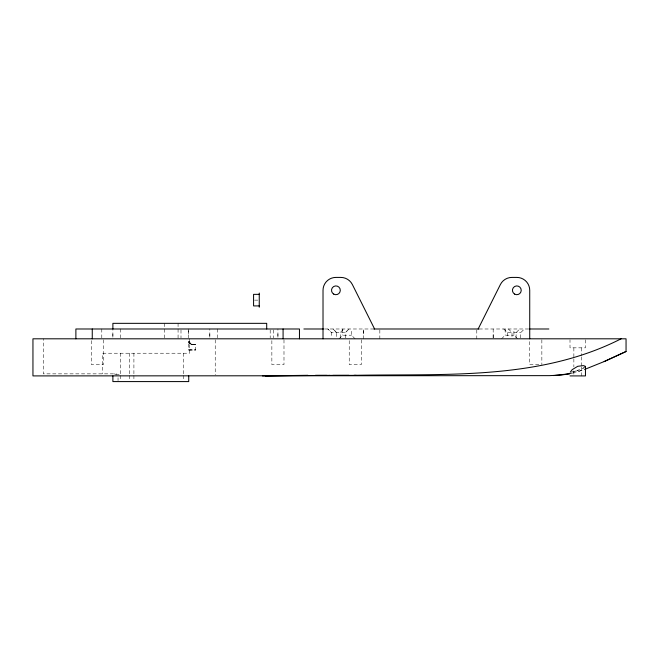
<?xml version="1.0" encoding="UTF-8"?>
<svg xmlns="http://www.w3.org/2000/svg" width="659" height="659" viewBox="0 0 659 659"><rect width="100%" height="100%" fill="white"/><g stroke="black" fill="none" stroke-linecap="round" stroke-linejoin="round"><path stroke-width="0.49" stroke-dasharray="3.29 2.47" d="M112.887 333.899L112.887 337.828L112.887 328.989M188.729 333.899L188.729 329.97M209.826 333.899L209.826 337.828L209.826 328.989M277.925 333.899L277.925 337.828L277.925 328.989M340.242 337.927L340.242 332.597L343.85 328.989L342.046 330.793M345.39 337.927L345.398 332.597L347.194 330.793M355.077 338.808L351.469 335.2L351.469 328.989M363.463 333.899L363.463 328.989L363.463 338.808M493.171 337.828L493.171 333.899M517.537 338.808L513.921 335.2L513.929 328.989M516.104 337.927L516.112 332.597L519.704 328.989M520.75 337.927L520.75 332.597L524.358 328.989M348.998 328.989L345.398 332.597L331.485 332.597L327.894 328.989L331.485 332.597L331.493 337.927M339.097 338.808L342.705 335.2L351.461 335.2M501.548 338.808L505.165 335.2L513.913 335.2M583.248 368.142L584.096 367.673L583.264 368.134A8.814 1.475 -18.5 0 1 579.846 369.641L571.353 372.104L575.851 370.992M577.193 370.58L578.536 370.119M578.182 371.561L582.877 370.061L569.557 373.752M570.414 373.546L573.783 372.772M254.522 300.133L258.303 300.133M324.475 328.989L373.579 328.989M479.167 328.989L529.301 328.989M503.748 328.989L507.348 332.597L520.758 332.597M195.649 344.385C193.309 344.682 188.705 345.094 188.515 341.609M188.499 349.863L195.649 349.863M189.487 349.995L195.649 349.978L195.649 344.311C193.301 344.533 188.688 344.962 188.499 341.477L188.515 350.02L195.649 350.02M538.823 364.6L529.737 364.6L529.737 339.805M191.596 344.212L192.329 344.451A2.834 2.834 0 0 1 189.487 341.617M114.18 373.851L116.915 374.987M191.596 344.352L189.866 342.894M119.155 374.806L115.795 373.851L43.263 373.851L43.263 338.808M190.904 344.072L189.586 342.21M333.042 328.989L336.642 332.597L336.642 337.927M508.402 328.989L511.994 332.597L512.002 337.927M334.846 330.793L336.642 332.597M189.586 342.342L189.487 341.477A2.834 2.834 0 0 0 192.329 344.311M507.348 332.597L507.356 337.927M505.165 328.989L505.165 335.2M342.705 328.989L342.705 335.2M585.472 339.813L585.472 347.837L570.002 347.837L570.002 339.813M581.6 347.837L581.6 355.86M581.6 356.865L581.6 365.885M581.6 366.89L581.6 375.91M573.865 347.837L573.865 357.862M573.865 358.867L573.865 366.89M573.865 370.902L573.865 375.91M541.855 339.805L541.855 364.6M493.171 328.989L493.171 338.808M476.795 329.97L476.795 338.808M379.839 329.97L379.839 338.808M361.346 339.805L361.346 364.6L349.229 364.6L349.229 339.805M283.988 339.805L283.988 364.6L271.862 364.6L271.862 339.805M273.559 329.97L273.559 337.828M270.19 329.97L270.19 337.828M217.561 328.989L217.561 337.828M215.229 339.813L215.229 374.913M189.487 338.808L189.487 353.224L102.59 353.224L102.59 373.851M188.729 328.989L188.729 337.828M183.573 353.224L183.573 374.493M183.573 375.506L183.573 380.572M180.994 329.97L180.994 337.828M178.07 323.338L178.07 338.808M164.528 323.338L164.528 337.845M133.909 353.224L133.909 374.493M133.909 375.506L133.909 380.572M129.403 353.224L129.403 374.493M129.403 375.506L129.403 380.572M120.638 353.224L120.638 374.493M120.638 375.506L120.638 380.572M120.622 328.989L120.622 337.828M118.043 377.722L118.043 380.622M103.479 339.805L103.479 364.6L91.354 364.6L91.354 339.805M101.791 328.989L101.791 337.828"/><path stroke-width="0.99" d="M478.154 328.989L500.379 284.54A12.892 12.892 0 0 1 511.911 277.414L516.837 277.414A12.892 12.892 0 0 1 529.729 290.306L529.729 338.808M570.208 372.236L572.185 369.65L577.729 366.305L583.355 365.597L585.381 366.313L584.78 367.236M569.557 373.752L561.517 375.029L549.367 375.638L32.95 375.91L32.95 338.808L626.05 338.808L626.05 351.502L604.13 361.577L584.582 369.452M604.146 361.569L626.05 351.502M621.099 338.808C538.625 380.762 443.515 373.579 353.965 375.333M569.574 373.744L553.519 375.572M265.453 375.91L326.831 375.399M307.942 375.3L262.414 375.91M348.965 375.35L332.811 375.375M356.255 375.366L329.228 375.399M259.251 294.351L253.575 294.351L253.575 305.916L259.251 305.916M303.881 328.989L323.445 328.989M373.851 328.989L478.871 328.989M529.301 328.989L548.865 328.989M570.002 375.91L585.472 375.91L585.447 366.561M329.599 375.366L315.406 375.309M374.592 328.989L352.367 284.54A12.892 12.892 0 0 0 340.835 277.414L335.909 277.414A12.892 12.892 0 0 0 323.017 290.306L323.017 338.808M299.458 338.808L299.458 328.989L75.884 328.989L75.884 338.808M283.082 328.989L283.082 338.808M266.706 328.989L266.706 323.338L112.887 323.338L112.887 328.989M259.251 293.041L259.251 307.226M188.729 375.91L188.729 381.586L112.887 381.586L112.887 375.91M92.26 328.989L92.26 338.808M333.718 294.103A4.382 4.382 0 0 0 340.299 290.306A4.382 4.382 0 0 0 333.718 286.508A4.382 4.382 0 0 0 333.718 294.103M514.646 294.103A4.382 4.382 0 0 0 521.22 290.306A4.382 4.382 0 0 0 514.646 286.508A4.382 4.382 0 0 0 514.646 294.103"/></g></svg>
